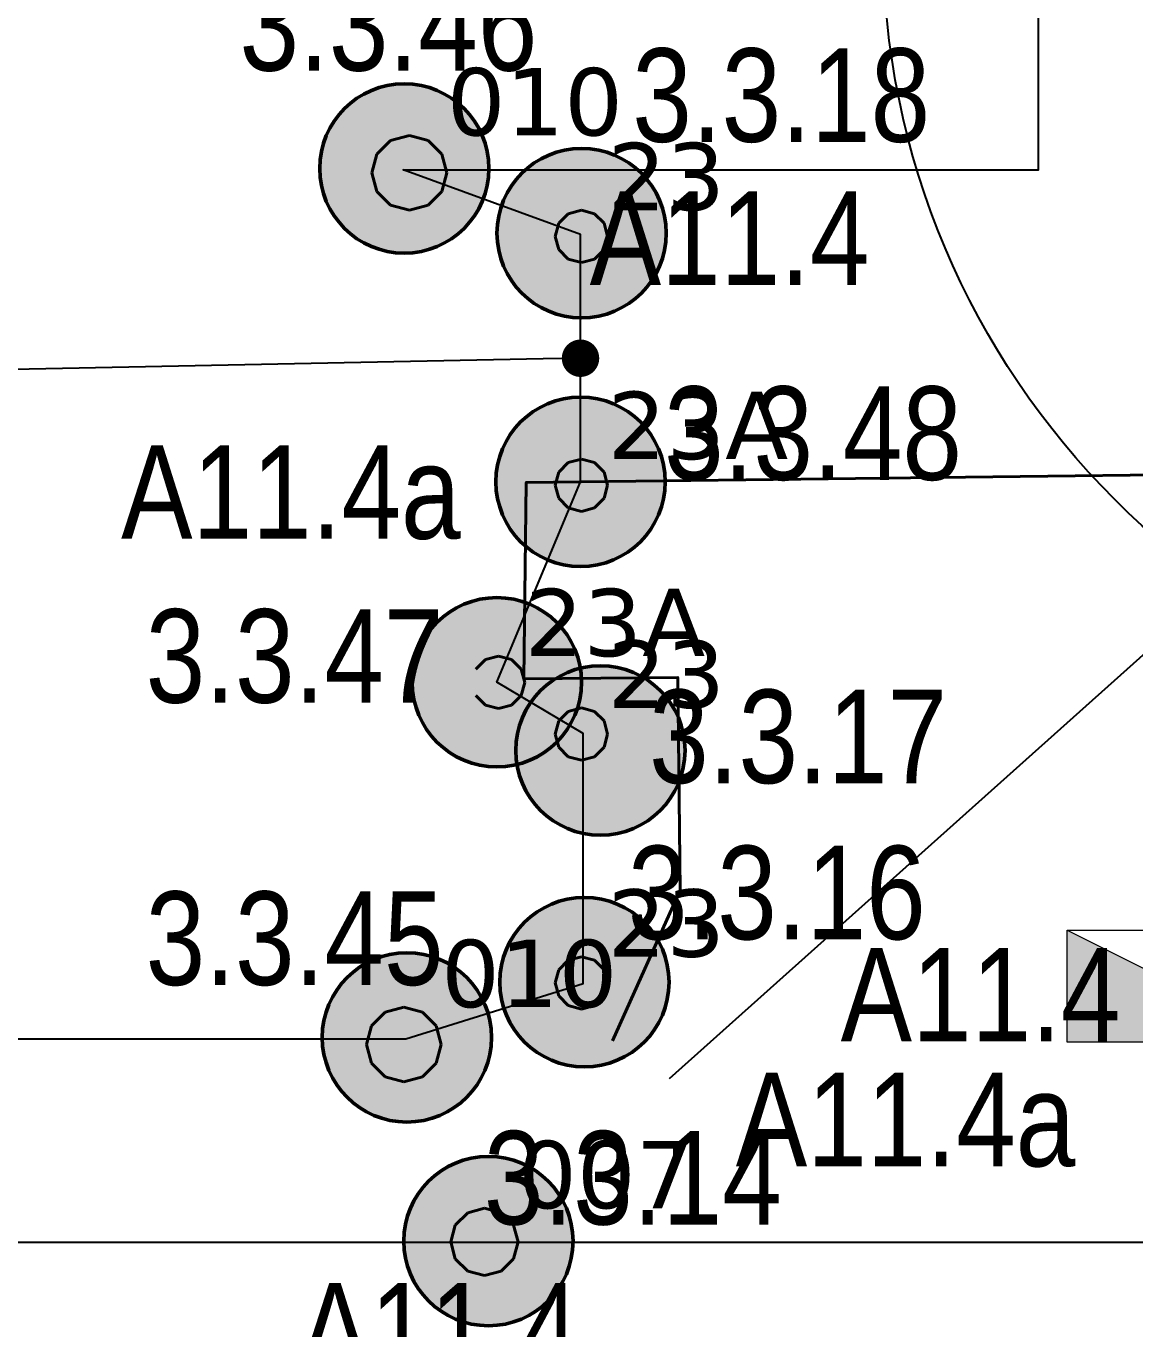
# Model space of a CAD drawing. Header units: millimetres. Extents: x -243740 to 150609, y -473655 to -165121.
# Drawn here: x -218839 to -215874, y -386755 to -383273 of the extents above; entities that cross this region are included whole.
import ezdxf
from ezdxf import colors
from ezdxf.entities.mleader import LeaderData, LeaderLine
from ezdxf.enums import TextEntityAlignment as Align
from ezdxf.math import Vec2, Vec3

# ---------------------------------------------------------------- set-up
doc = ezdxf.new("R2010")
doc.units = ezdxf.units.MM
doc.linetypes.add('HIDDEN2', pattern=[4.7625, 3.175, -1.5875])
for name, color, linetype, lineweight in [('0_Авт.', 255, 'Continuous', 5), ('_освещение_dali', 3, 'Continuous', 50), ('DLX_FL2_LUM 34', 5, 'Continuous', 40), ('DLX_FL2_LUM 35', 5, 'Continuous', 40), ('DLX_FL2_LUM 5', 5, 'Continuous', 40), ('Аварийное_овещение', 1, 'Continuous', 30), ('Освещение', 5, 'Continuous', 30)]:
    doc.layers.add(name, color=color, linetype=linetype, lineweight=lineweight)
doc.layers.add('_Гр.ЩД-1А.5.9.I2.3', color=6, linetype='Continuous')
doc.layers.add('DLX_FL2_LUM 6', color=7, linetype='Continuous', lineweight=40, true_color=0xfb2904)
doc.layers.add('ЭТО_аварийные', color=7, linetype='HIDDEN2', lineweight=40, true_color=0xfa0505)
doc.styles.add('Arial Narrow_6', font='ARIALN.TTF', dxfattribs={"height": 193.245432})
doc.styles.add('ISOCPEUR', font='isocpeur.ttf')
doc.styles.get("Standard").update_dxf_attribs({"font": 'ARIALN.TTF'})
doc.styles.add('TableTextStyle', font='')
doc.styles.get('TableTextStyle').set_extended_font_data('VERDANA.TTF')
doc.linetypes.add('Truba', pattern='A,3e-05,[4,MSH_7,S=1,R=0,X=0,Y=0],-3.022072', length=3.022102)

# ---------------------------------------------------------------- blocks, each defined once
blk = doc.blocks.new('A$C453ecf4b')
at = {"layer": 'Аварийное_овещение', "lineweight": 40, "style": 'Arial Narrow_6'}
for p in [(16054.8, 12793.8), (17698.3, 11116.4)]:
    blk.add_text('А11.4а', height=250, dxfattribs=at).set_placement(p)
blk = doc.blocks.new('*U277')
h = blk.add_hatch(color=0)
h.dxf.hatch_style = 1
h.paths.add_polyline_path([(150, 300), (-150, 300), (-150, -300)])
at = {"color": 0}
blk.add_line((150, 300), (-150, -300), dxfattribs=at)
blk.add_lwpolyline([(150, 300), (150, -300), (-150, -300), (-150, 300)], close=True, dxfattribs=at)
blk = doc.blocks.new('dgdg')
at = {"layer": 'DLX_FL2_LUM 34'}
for points in [[(16981.4, 10992.4, 0), (17026.4, 11004.5, 0)], [(17026.4, 11004.5, 0), (16981.4, 10992.4, 0)], [(17026.4, 11004.5, 0), (16981.4, 10992.4, 0)], [(16981.4, 10992.4, 0), (17026.4, 11004.5, 0)], [(17026.4, 11004.5, 0), (17026.4, 11004.5, 0)], [(17026.4, 11004.5, 0), (17071.4, 10992.4, 0)], [(17071.4, 10992.4, 0), (17026.4, 11004.5, 0)], [(17026.4, 11004.5, 0), (17026.4, 11004.5, 0)], [(17071.4, 10992.4, 0), (17026.4, 11004.5, 0)], [(17026.4, 11004.5, 0), (17071.4, 10992.4, 0)], [(16948.4, 10959.5, 0), (16981.4, 10992.4, 0)], [(16981.4, 10992.4, 0), (16948.4, 10959.5, 0)], [(16981.4, 10992.4, 0), (16948.4, 10959.5, 0)], [(16948.4, 10959.5, 0), (16981.4, 10992.4, 0)], [(16981.4, 10992.4, 0), (16981.4, 10992.4, 0)], [(16981.4, 10992.4, 0), (16981.4, 10992.4, 0)], [(17071.4, 10992.4, 0), (17071.4, 10992.4, 0)], [(17071.4, 10992.4, 0), (17104.3, 10959.5, 0)], [(17104.3, 10959.5, 0), (17071.4, 10992.4, 0)], [(17071.4, 10992.4, 0), (17071.4, 10992.4, 0)], [(17104.3, 10959.5, 0), (17071.4, 10992.4, 0)], [(17071.4, 10992.4, 0), (17104.3, 10959.5, 0)], [(16936.4, 10914.5, 0), (16948.4, 10959.5, 0)], [(16948.4, 10959.5, 0), (16936.4, 10914.5, 0)], [(16948.4, 10959.5, 0), (16936.4, 10914.5, 0)], [(16936.4, 10914.5, 0), (16948.4, 10959.5, 0)], [(16948.4, 10959.5, 0), (16948.4, 10959.5, 0)], [(16948.4, 10959.5, 0), (16948.4, 10959.5, 0)], [(17104.3, 10959.5, 0), (17104.3, 10959.5, 0)], [(17104.3, 10959.5, 0), (17116.4, 10914.5, 0)], [(17116.4, 10914.5, 0), (17104.3, 10959.5, 0)], [(17104.3, 10959.5, 0), (17104.3, 10959.5, 0)], [(17116.4, 10914.5, 0), (17104.3, 10959.5, 0)], [(17104.3, 10959.5, 0), (17116.4, 10914.5, 0)], [(16948.4, 10869.5, 0), (16936.4, 10914.5, 0)], [(16936.4, 10914.5, 0), (16936.4, 10914.5, 0)], [(16936.4, 10914.5, 0), (16948.4, 10869.5, 0)], [(16936.4, 10914.5, 0), (16936.4, 10914.5, 0)], [(16936.4, 10914.5, 0), (16948.4, 10869.5, 0)], [(16948.4, 10869.5, 0), (16936.4, 10914.5, 0)], [(17116.4, 10914.5, 0), (17104.3, 10869.5, 0)], [(17104.3, 10869.5, 0), (17116.4, 10914.5, 0)], [(17104.3, 10869.5, 0), (17116.4, 10914.5, 0)], [(17116.4, 10914.5, 0), (17104.3, 10869.5, 0)], [(17116.4, 10914.5, 0), (17116.4, 10914.5, 0)], [(17116.4, 10914.5, 0), (17116.4, 10914.5, 0)], [(16981.4, 10836.5, 0), (16948.4, 10869.5, 0)], [(16948.4, 10869.5, 0), (16948.4, 10869.5, 0)], [(16948.4, 10869.5, 0), (16981.4, 10836.5, 0)], [(16948.4, 10869.5, 0), (16948.4, 10869.5, 0)], [(16948.4, 10869.5, 0), (16981.4, 10836.5, 0)], [(16981.4, 10836.5, 0), (16948.4, 10869.5, 0)], [(17104.3, 10869.5, 0), (17071.4, 10836.5, 0)], [(17071.4, 10836.5, 0), (17104.3, 10869.5, 0)], [(17071.4, 10836.5, 0), (17104.3, 10869.5, 0)], [(17104.3, 10869.5, 0), (17071.4, 10836.5, 0)], [(17104.3, 10869.5, 0), (17104.3, 10869.5, 0)], [(17104.3, 10869.5, 0), (17104.3, 10869.5, 0)], [(17026.4, 10824.5, 0), (16981.4, 10836.5, 0)], [(16981.4, 10836.5, 0), (16981.4, 10836.5, 0)], [(16981.4, 10836.5, 0), (17026.4, 10824.5, 0)], [(16981.4, 10836.5, 0), (16981.4, 10836.5, 0)], [(16981.4, 10836.5, 0), (17026.4, 10824.5, 0)], [(17026.4, 10824.5, 0), (16981.4, 10836.5, 0)], [(17071.4, 10836.5, 0), (17026.4, 10824.5, 0)], [(17026.4, 10824.5, 0), (17071.4, 10836.5, 0)], [(17026.4, 10824.5, 0), (17071.4, 10836.5, 0)], [(17071.4, 10836.5, 0), (17026.4, 10824.5, 0)], [(17071.4, 10836.5, 0), (17071.4, 10836.5, 0)], [(17071.4, 10836.5, 0), (17071.4, 10836.5, 0)], [(17026.4, 10824.5, 0), (17026.4, 10824.5, 0)], [(17026.4, 10824.5, 0), (17026.4, 10824.5, 0)]]:
    blk.add_polyline3d(points, dxfattribs=at)
at = {"layer": 'DLX_FL2_LUM 35'}
for points in [[(16775.5, 13858.6, 0), (16825.5, 13872, 0)], [(16825.5, 13872, 0), (16775.5, 13858.6, 0)], [(16825.5, 13872, 0), (16775.5, 13858.6, 0)], [(16775.5, 13858.6, 0), (16825.5, 13872, 0)], [(16825.5, 13872, 0), (16825.5, 13872, 0)], [(16825.5, 13872, 0), (16875.5, 13858.6, 0)], [(16875.5, 13858.6, 0), (16825.5, 13872, 0)], [(16825.5, 13872, 0), (16825.5, 13872, 0)], [(16875.5, 13858.6, 0), (16825.5, 13872, 0)], [(16825.5, 13872, 0), (16875.5, 13858.6, 0)], [(16738.9, 13822, 0), (16775.5, 13858.6, 0)], [(16775.5, 13858.6, 0), (16738.9, 13822, 0)], [(16775.5, 13858.6, 0), (16738.9, 13822, 0)], [(16738.9, 13822, 0), (16775.5, 13858.6, 0)], [(16775.5, 13858.6, 0), (16775.5, 13858.6, 0)], [(16775.5, 13858.6, 0), (16775.5, 13858.6, 0)], [(16875.5, 13858.6, 0), (16875.5, 13858.6, 0)], [(16875.5, 13858.6, 0), (16912.1, 13822, 0)], [(16912.1, 13822, 0), (16875.5, 13858.6, 0)], [(16875.5, 13858.6, 0), (16875.5, 13858.6, 0)], [(16912.1, 13822, 0), (16875.5, 13858.6, 0)], [(16875.5, 13858.6, 0), (16912.1, 13822, 0)], [(16725.5, 13772, 0), (16738.9, 13822, 0)], [(16738.9, 13822, 0), (16725.5, 13772, 0)], [(16738.9, 13822, 0), (16725.5, 13772, 0)], [(16725.5, 13772, 0), (16738.9, 13822, 0)], [(16738.9, 13822, 0), (16738.9, 13822, 0)], [(16738.9, 13822, 0), (16738.9, 13822, 0)], [(16912.1, 13822, 0), (16912.1, 13822, 0)], [(16912.1, 13822, 0), (16925.5, 13772, 0)], [(16925.5, 13772, 0), (16912.1, 13822, 0)], [(16912.1, 13822, 0), (16912.1, 13822, 0)], [(16925.5, 13772, 0), (16912.1, 13822, 0)], [(16912.1, 13822, 0), (16925.5, 13772, 0)], [(16738.9, 13722, 0), (16725.5, 13772, 0)], [(16725.5, 13772, 0), (16725.5, 13772, 0)], [(16725.5, 13772, 0), (16738.9, 13722, 0)], [(16725.5, 13772, 0), (16725.5, 13772, 0)], [(16725.5, 13772, 0), (16738.9, 13722, 0)], [(16738.9, 13722, 0), (16725.5, 13772, 0)], [(16925.5, 13772, 0), (16912.1, 13722, 0)], [(16912.1, 13722, 0), (16925.5, 13772, 0)], [(16912.1, 13722, 0), (16925.5, 13772, 0)], [(16925.5, 13772, 0), (16912.1, 13722, 0)], [(16925.5, 13772, 0), (16925.5, 13772, 0)], [(16925.5, 13772, 0), (16925.5, 13772, 0)], [(16775.5, 13685.4, 0), (16738.9, 13722, 0)], [(16738.9, 13722, 0), (16738.9, 13722, 0)], [(16738.9, 13722, 0), (16775.5, 13685.4, 0)], [(16738.9, 13722, 0), (16738.9, 13722, 0)], [(16738.9, 13722, 0), (16775.5, 13685.4, 0)], [(16775.5, 13685.4, 0), (16738.9, 13722, 0)], [(16912.1, 13722, 0), (16875.5, 13685.4, 0)], [(16875.5, 13685.4, 0), (16912.1, 13722, 0)], [(16875.5, 13685.4, 0), (16912.1, 13722, 0)], [(16912.1, 13722, 0), (16875.5, 13685.4, 0)], [(16912.1, 13722, 0), (16912.1, 13722, 0)], [(16912.1, 13722, 0), (16912.1, 13722, 0)], [(16825.5, 13672, 0), (16775.5, 13685.4, 0)], [(16775.5, 13685.4, 0), (16775.5, 13685.4, 0)], [(16775.5, 13685.4, 0), (16825.5, 13672, 0)], [(16775.5, 13685.4, 0), (16775.5, 13685.4, 0)], [(16775.5, 13685.4, 0), (16825.5, 13672, 0)], [(16825.5, 13672, 0), (16775.5, 13685.4, 0)], [(16875.5, 13685.4, 0), (16825.5, 13672, 0)], [(16825.5, 13672, 0), (16875.5, 13685.4, 0)], [(16825.5, 13672, 0), (16875.5, 13685.4, 0)], [(16875.5, 13685.4, 0), (16825.5, 13672, 0)], [(16825.5, 13672, 0), (16825.5, 13672, 0)], [(16825.5, 13672, 0), (16825.5, 13672, 0)], [(16875.5, 13685.4, 0), (16875.5, 13685.4, 0)], [(16875.5, 13685.4, 0), (16875.5, 13685.4, 0)], [(16723.9, 11491.9, 0), (16760.5, 11528.5, 0)], [(16760.5, 11528.5, 0), (16723.9, 11491.9, 0)], [(16760.5, 11528.5, 0), (16723.9, 11491.9, 0)], [(16723.9, 11491.9, 0), (16760.5, 11528.5, 0)], [(16760.5, 11528.5, 0), (16810.5, 11541.9, 0)], [(16810.5, 11541.9, 0), (16760.5, 11528.5, 0)], [(16810.5, 11541.9, 0), (16760.5, 11528.5, 0)], [(16760.5, 11528.5, 0), (16810.5, 11541.9, 0)], [(16760.5, 11528.5, 0), (16760.5, 11528.5, 0)], [(16760.5, 11528.5, 0), (16760.5, 11528.5, 0)], [(16810.5, 11541.9, 0), (16810.5, 11541.9, 0)], [(16810.5, 11541.9, 0), (16860.5, 11528.5, 0)], [(16860.5, 11528.5, 0), (16810.5, 11541.9, 0)], [(16810.5, 11541.9, 0), (16810.5, 11541.9, 0)], [(16860.5, 11528.5, 0), (16810.5, 11541.9, 0)], [(16810.5, 11541.9, 0), (16860.5, 11528.5, 0)], [(16860.5, 11528.5, 0), (16860.5, 11528.5, 0)], [(16860.5, 11528.5, 0), (16897.1, 11491.9, 0)], [(16897.1, 11491.9, 0), (16860.5, 11528.5, 0)], [(16860.5, 11528.5, 0), (16860.5, 11528.5, 0)], [(16897.1, 11491.9, 0), (16860.5, 11528.5, 0)], [(16860.5, 11528.5, 0), (16897.1, 11491.9, 0)], [(16710.5, 11441.9, 0), (16723.9, 11491.9, 0)], [(16723.9, 11491.9, 0), (16710.5, 11441.9, 0)], [(16723.9, 11491.9, 0), (16710.5, 11441.9, 0)], [(16710.5, 11441.9, 0), (16723.9, 11491.9, 0)], [(16723.9, 11491.9, 0), (16723.9, 11491.9, 0)], [(16723.9, 11491.9, 0), (16723.9, 11491.9, 0)], [(16897.1, 11491.9, 0), (16897.1, 11491.9, 0)], [(16897.1, 11491.9, 0), (16910.5, 11441.9, 0)], [(16910.5, 11441.9, 0), (16897.1, 11491.9, 0)], [(16897.1, 11491.9, 0), (16897.1, 11491.9, 0)], [(16910.5, 11441.9, 0), (16897.1, 11491.9, 0)], [(16897.1, 11491.9, 0), (16910.5, 11441.9, 0)], [(16723.9, 11391.9, 0), (16710.5, 11441.9, 0)], [(16710.5, 11441.9, 0), (16710.5, 11441.9, 0)], [(16710.5, 11441.9, 0), (16723.9, 11391.9, 0)], [(16710.5, 11441.9, 0), (16710.5, 11441.9, 0)], [(16710.5, 11441.9, 0), (16723.9, 11391.9, 0)], [(16723.9, 11391.9, 0), (16710.5, 11441.9, 0)], [(16910.5, 11441.9, 0), (16897.1, 11391.9, 0)], [(16897.1, 11391.9, 0), (16910.5, 11441.9, 0)], [(16897.1, 11391.9, 0), (16910.5, 11441.9, 0)], [(16910.5, 11441.9, 0), (16897.1, 11391.9, 0)], [(16910.5, 11441.9, 0), (16910.5, 11441.9, 0)], [(16910.5, 11441.9, 0), (16910.5, 11441.9, 0)], [(16760.5, 11355.3, 0), (16723.9, 11391.9, 0)], [(16723.9, 11391.9, 0), (16723.9, 11391.9, 0)], [(16723.9, 11391.9, 0), (16760.5, 11355.3, 0)], [(16723.9, 11391.9, 0), (16723.9, 11391.9, 0)], [(16723.9, 11391.9, 0), (16760.5, 11355.3, 0)], [(16760.5, 11355.3, 0), (16723.9, 11391.9, 0)], [(16897.1, 11391.9, 0), (16860.5, 11355.3, 0)], [(16860.5, 11355.3, 0), (16897.1, 11391.9, 0)], [(16860.5, 11355.3, 0), (16897.1, 11391.9, 0)], [(16897.1, 11391.9, 0), (16860.5, 11355.3, 0)], [(16897.1, 11391.9, 0), (16897.1, 11391.9, 0)], [(16897.1, 11391.9, 0), (16897.1, 11391.9, 0)], [(16810.5, 11341.9, 0), (16760.5, 11355.3, 0)], [(16760.5, 11355.3, 0), (16760.5, 11355.3, 0)], [(16760.5, 11355.3, 0), (16810.5, 11341.9, 0)], [(16760.5, 11355.3, 0), (16760.5, 11355.3, 0)], [(16760.5, 11355.3, 0), (16810.5, 11341.9, 0)], [(16810.5, 11341.9, 0), (16760.5, 11355.3, 0)], [(16860.5, 11355.3, 0), (16810.5, 11341.9, 0)], [(16810.5, 11341.9, 0), (16860.5, 11355.3, 0)], [(16810.5, 11341.9, 0), (16860.5, 11355.3, 0)], [(16860.5, 11355.3, 0), (16810.5, 11341.9, 0)], [(16860.5, 11355.3, 0), (16860.5, 11355.3, 0)], [(16860.5, 11355.3, 0), (16860.5, 11355.3, 0)], [(16810.5, 11341.9, 0), (16810.5, 11341.9, 0)], [(16810.5, 11341.9, 0), (16810.5, 11341.9, 0)]]:
    blk.add_polyline3d(points, dxfattribs=at)
at = {"layer": 'DLX_FL2_LUM 5'}
for points in [[(17224.9, 13637, 0), (17250.5, 13662.6, 0)], [(17250.5, 13662.6, 0), (17224.9, 13637, 0)], [(17250.5, 13662.6, 0), (17224.9, 13637, 0)], [(17224.9, 13637, 0), (17250.5, 13662.6, 0)], [(17250.5, 13662.6, 0), (17285.5, 13672, 0)], [(17285.5, 13672, 0), (17250.5, 13662.6, 0)], [(17285.5, 13672, 0), (17250.5, 13662.6, 0)], [(17250.5, 13662.6, 0), (17285.5, 13672, 0)], [(17250.5, 13662.6, 0), (17250.5, 13662.6, 0)], [(17250.5, 13662.6, 0), (17250.5, 13662.6, 0)], [(17285.5, 13672, 0), (17285.5, 13672, 0)], [(17285.5, 13672, 0), (17320.5, 13662.6, 0)], [(17320.5, 13662.6, 0), (17285.5, 13672, 0)], [(17285.5, 13672, 0), (17285.5, 13672, 0)], [(17320.5, 13662.6, 0), (17285.5, 13672, 0)], [(17285.5, 13672, 0), (17320.5, 13662.6, 0)], [(17320.5, 13662.6, 0), (17320.5, 13662.6, 0)], [(17320.5, 13662.6, 0), (17346.1, 13637, 0)], [(17346.1, 13637, 0), (17320.5, 13662.6, 0)], [(17320.5, 13662.6, 0), (17320.5, 13662.6, 0)], [(17346.1, 13637, 0), (17320.5, 13662.6, 0)], [(17320.5, 13662.6, 0), (17346.1, 13637, 0)], [(17215.5, 13602, 0), (17224.9, 13637, 0)], [(17224.9, 13637, 0), (17215.5, 13602, 0)], [(17224.9, 13637, 0), (17215.5, 13602, 0)], [(17215.5, 13602, 0), (17224.9, 13637, 0)], [(17224.9, 13637, 0), (17224.9, 13637, 0)], [(17224.9, 13637, 0), (17224.9, 13637, 0)], [(17346.1, 13637, 0), (17346.1, 13637, 0)], [(17346.1, 13637, 0), (17355.5, 13602, 0)], [(17355.5, 13602, 0), (17346.1, 13637, 0)], [(17346.1, 13637, 0), (17346.1, 13637, 0)], [(17355.5, 13602, 0), (17346.1, 13637, 0)], [(17346.1, 13637, 0), (17355.5, 13602, 0)], [(17224.9, 13567, 0), (17215.5, 13602, 0)], [(17215.5, 13602, 0), (17215.5, 13602, 0)], [(17215.5, 13602, 0), (17224.9, 13567, 0)], [(17215.5, 13602, 0), (17215.5, 13602, 0)], [(17215.5, 13602, 0), (17224.9, 13567, 0)], [(17224.9, 13567, 0), (17215.5, 13602, 0)], [(17355.5, 13602, 0), (17346.1, 13567, 0)], [(17346.1, 13567, 0), (17355.5, 13602, 0)], [(17346.1, 13567, 0), (17355.5, 13602, 0)], [(17355.5, 13602, 0), (17346.1, 13567, 0)], [(17355.5, 13602, 0), (17355.5, 13602, 0)], [(17355.5, 13602, 0), (17355.5, 13602, 0)], [(17250.5, 13541.4, 0), (17224.9, 13567, 0)], [(17224.9, 13567, 0), (17224.9, 13567, 0)], [(17224.9, 13567, 0), (17250.5, 13541.4, 0)], [(17224.9, 13567, 0), (17224.9, 13567, 0)], [(17224.9, 13567, 0), (17250.5, 13541.4, 0)], [(17250.5, 13541.4, 0), (17224.9, 13567, 0)], [(17346.1, 13567, 0), (17320.5, 13541.4, 0)], [(17320.5, 13541.4, 0), (17346.1, 13567, 0)], [(17320.5, 13541.4, 0), (17346.1, 13567, 0)], [(17346.1, 13567, 0), (17320.5, 13541.4, 0)], [(17346.1, 13567, 0), (17346.1, 13567, 0)], [(17346.1, 13567, 0), (17346.1, 13567, 0)], [(17285.5, 13532, 0), (17250.5, 13541.4, 0)], [(17250.5, 13541.4, 0), (17250.5, 13541.4, 0)], [(17250.5, 13541.4, 0), (17285.5, 13532, 0)], [(17250.5, 13541.4, 0), (17250.5, 13541.4, 0)], [(17250.5, 13541.4, 0), (17285.5, 13532, 0)], [(17285.5, 13532, 0), (17250.5, 13541.4, 0)], [(17320.5, 13541.4, 0), (17285.5, 13532, 0)], [(17285.5, 13532, 0), (17320.5, 13541.4, 0)], [(17285.5, 13532, 0), (17320.5, 13541.4, 0)], [(17320.5, 13541.4, 0), (17285.5, 13532, 0)], [(17285.5, 13532, 0), (17285.5, 13532, 0)], [(17285.5, 13532, 0), (17285.5, 13532, 0)], [(17320.5, 13541.4, 0), (17320.5, 13541.4, 0)], [(17320.5, 13541.4, 0), (17320.5, 13541.4, 0)], [(17224.9, 12306.8, 0), (17250.5, 12332.4, 0)], [(17250.5, 12332.4, 0), (17224.9, 12306.8, 0)], [(17250.5, 12332.4, 0), (17224.9, 12306.8, 0)], [(17224.9, 12306.8, 0), (17250.5, 12332.4, 0)], [(17250.5, 12332.4, 0), (17285.5, 12341.8, 0)], [(17285.5, 12341.8, 0), (17250.5, 12332.4, 0)], [(17285.5, 12341.8, 0), (17250.5, 12332.4, 0)], [(17250.5, 12332.4, 0), (17285.5, 12341.8, 0)], [(17250.5, 12332.4, 0), (17250.5, 12332.4, 0)], [(17250.5, 12332.4, 0), (17250.5, 12332.4, 0)], [(17285.5, 12341.8, 0), (17285.5, 12341.8, 0)], [(17285.5, 12341.8, 0), (17320.5, 12332.4, 0)], [(17320.5, 12332.4, 0), (17285.5, 12341.8, 0)], [(17285.5, 12341.8, 0), (17285.5, 12341.8, 0)], [(17320.5, 12332.4, 0), (17285.5, 12341.8, 0)], [(17285.5, 12341.8, 0), (17320.5, 12332.4, 0)], [(17320.5, 12332.4, 0), (17320.5, 12332.4, 0)], [(17320.5, 12332.4, 0), (17346.1, 12306.8, 0)], [(17346.1, 12306.8, 0), (17320.5, 12332.4, 0)], [(17320.5, 12332.4, 0), (17320.5, 12332.4, 0)], [(17346.1, 12306.8, 0), (17320.5, 12332.4, 0)], [(17320.5, 12332.4, 0), (17346.1, 12306.8, 0)], [(17215.5, 12271.8, 0), (17224.9, 12306.8, 0)], [(17224.9, 12306.8, 0), (17215.5, 12271.8, 0)], [(17224.9, 12306.8, 0), (17215.5, 12271.8, 0)], [(17215.5, 12271.8, 0), (17224.9, 12306.8, 0)], [(17224.9, 12306.8, 0), (17224.9, 12306.8, 0)], [(17224.9, 12306.8, 0), (17224.9, 12306.8, 0)], [(17346.1, 12306.8, 0), (17346.1, 12306.8, 0)], [(17346.1, 12306.8, 0), (17355.5, 12271.8, 0)], [(17355.5, 12271.8, 0), (17346.1, 12306.8, 0)], [(17346.1, 12306.8, 0), (17346.1, 12306.8, 0)], [(17355.5, 12271.8, 0), (17346.1, 12306.8, 0)], [(17346.1, 12306.8, 0), (17355.5, 12271.8, 0)], [(17224.9, 12236.8, 0), (17215.5, 12271.8, 0)], [(17215.5, 12271.8, 0), (17215.5, 12271.8, 0)], [(17215.5, 12271.8, 0), (17224.9, 12236.8, 0)], [(17215.5, 12271.8, 0), (17215.5, 12271.8, 0)], [(17215.5, 12271.8, 0), (17224.9, 12236.8, 0)], [(17224.9, 12236.8, 0), (17215.5, 12271.8, 0)], [(17355.5, 12271.8, 0), (17346.1, 12236.8, 0)], [(17346.1, 12236.8, 0), (17355.5, 12271.8, 0)], [(17346.1, 12236.8, 0), (17355.5, 12271.8, 0)], [(17355.5, 12271.8, 0), (17346.1, 12236.8, 0)], [(17355.5, 12271.8, 0), (17355.5, 12271.8, 0)], [(17355.5, 12271.8, 0), (17355.5, 12271.8, 0)], [(17250.5, 12211.2, 0), (17224.9, 12236.8, 0)], [(17224.9, 12236.8, 0), (17224.9, 12236.8, 0)], [(17224.9, 12236.8, 0), (17250.5, 12211.2, 0)], [(17224.9, 12236.8, 0), (17224.9, 12236.8, 0)], [(17224.9, 12236.8, 0), (17250.5, 12211.2, 0)], [(17250.5, 12211.2, 0), (17224.9, 12236.8, 0)], [(17346.1, 12236.8, 0), (17320.5, 12211.2, 0)], [(17320.5, 12211.2, 0), (17346.1, 12236.8, 0)], [(17320.5, 12211.2, 0), (17346.1, 12236.8, 0)], [(17346.1, 12236.8, 0), (17320.5, 12211.2, 0)], [(17346.1, 12236.8, 0), (17346.1, 12236.8, 0)], [(17346.1, 12236.8, 0), (17346.1, 12236.8, 0)], [(17285.5, 12201.8, 0), (17250.5, 12211.2, 0)], [(17250.5, 12211.2, 0), (17250.5, 12211.2, 0)], [(17250.5, 12211.2, 0), (17285.5, 12201.8, 0)], [(17250.5, 12211.2, 0), (17250.5, 12211.2, 0)], [(17250.5, 12211.2, 0), (17285.5, 12201.8, 0)], [(17285.5, 12201.8, 0), (17250.5, 12211.2, 0)], [(17320.5, 12211.2, 0), (17285.5, 12201.8, 0)], [(17285.5, 12201.8, 0), (17320.5, 12211.2, 0)], [(17285.5, 12201.8, 0), (17320.5, 12211.2, 0)], [(17320.5, 12211.2, 0), (17285.5, 12201.8, 0)], [(17285.5, 12201.8, 0), (17285.5, 12201.8, 0)], [(17285.5, 12201.8, 0), (17285.5, 12201.8, 0)], [(17320.5, 12211.2, 0), (17320.5, 12211.2, 0)], [(17320.5, 12211.2, 0), (17320.5, 12211.2, 0)], [(17224.9, 11641.7, 0), (17250.5, 11667.4, 0)], [(17250.5, 11667.4, 0), (17224.9, 11641.7, 0)], [(17250.5, 11667.4, 0), (17224.9, 11641.7, 0)], [(17224.9, 11641.7, 0), (17250.5, 11667.4, 0)], [(17250.5, 11667.4, 0), (17285.5, 11676.7, 0)], [(17285.5, 11676.7, 0), (17250.5, 11667.4, 0)], [(17285.5, 11676.7, 0), (17250.5, 11667.4, 0)], [(17250.5, 11667.4, 0), (17285.5, 11676.7, 0)], [(17250.5, 11667.4, 0), (17250.5, 11667.4, 0)], [(17250.5, 11667.4, 0), (17250.5, 11667.4, 0)], [(17285.5, 11676.7, 0), (17285.5, 11676.7, 0)], [(17285.5, 11676.7, 0), (17320.5, 11667.4, 0)], [(17320.5, 11667.4, 0), (17285.5, 11676.7, 0)], [(17285.5, 11676.7, 0), (17285.5, 11676.7, 0)], [(17320.5, 11667.4, 0), (17285.5, 11676.7, 0)], [(17285.5, 11676.7, 0), (17320.5, 11667.4, 0)], [(17320.5, 11667.4, 0), (17320.5, 11667.4, 0)], [(17320.5, 11667.4, 0), (17346.1, 11641.7, 0)], [(17346.1, 11641.7, 0), (17320.5, 11667.4, 0)], [(17320.5, 11667.4, 0), (17320.5, 11667.4, 0)], [(17346.1, 11641.7, 0), (17320.5, 11667.4, 0)], [(17320.5, 11667.4, 0), (17346.1, 11641.7, 0)], [(17215.5, 11606.7, 0), (17224.9, 11641.7, 0)], [(17224.9, 11641.7, 0), (17215.5, 11606.7, 0)], [(17224.9, 11641.7, 0), (17215.5, 11606.7, 0)], [(17215.5, 11606.7, 0), (17224.9, 11641.7, 0)], [(17224.9, 11641.7, 0), (17224.9, 11641.7, 0)], [(17224.9, 11641.7, 0), (17224.9, 11641.7, 0)], [(17346.1, 11641.7, 0), (17346.1, 11641.7, 0)], [(17346.1, 11641.7, 0), (17355.5, 11606.7, 0)], [(17355.5, 11606.7, 0), (17346.1, 11641.7, 0)], [(17346.1, 11641.7, 0), (17346.1, 11641.7, 0)], [(17355.5, 11606.7, 0), (17346.1, 11641.7, 0)], [(17346.1, 11641.7, 0), (17355.5, 11606.7, 0)], [(17224.9, 11571.7, 0), (17215.5, 11606.7, 0)], [(17215.5, 11606.7, 0), (17215.5, 11606.7, 0)], [(17215.5, 11606.7, 0), (17224.9, 11571.7, 0)], [(17215.5, 11606.7, 0), (17215.5, 11606.7, 0)], [(17215.5, 11606.7, 0), (17224.9, 11571.7, 0)], [(17224.9, 11571.7, 0), (17215.5, 11606.7, 0)], [(17355.5, 11606.7, 0), (17346.1, 11571.7, 0)], [(17346.1, 11571.7, 0), (17355.5, 11606.7, 0)], [(17346.1, 11571.7, 0), (17355.5, 11606.7, 0)], [(17355.5, 11606.7, 0), (17346.1, 11571.7, 0)], [(17355.5, 11606.7, 0), (17355.5, 11606.7, 0)], [(17355.5, 11606.7, 0), (17355.5, 11606.7, 0)], [(17250.5, 11546.1, 0), (17224.9, 11571.7, 0)], [(17224.9, 11571.7, 0), (17224.9, 11571.7, 0)], [(17224.9, 11571.7, 0), (17250.5, 11546.1, 0)], [(17224.9, 11571.7, 0), (17224.9, 11571.7, 0)], [(17224.9, 11571.7, 0), (17250.5, 11546.1, 0)], [(17250.5, 11546.1, 0), (17224.9, 11571.7, 0)], [(17346.1, 11571.7, 0), (17320.5, 11546.1, 0)], [(17320.5, 11546.1, 0), (17346.1, 11571.7, 0)], [(17320.5, 11546.1, 0), (17346.1, 11571.7, 0)], [(17346.1, 11571.7, 0), (17320.5, 11546.1, 0)], [(17346.1, 11571.7, 0), (17346.1, 11571.7, 0)], [(17346.1, 11571.7, 0), (17346.1, 11571.7, 0)], [(17285.5, 11536.7, 0), (17250.5, 11546.1, 0)], [(17250.5, 11546.1, 0), (17250.5, 11546.1, 0)], [(17250.5, 11546.1, 0), (17285.5, 11536.7, 0)], [(17250.5, 11546.1, 0), (17250.5, 11546.1, 0)], [(17250.5, 11546.1, 0), (17285.5, 11536.7, 0)], [(17285.5, 11536.7, 0), (17250.5, 11546.1, 0)], [(17320.5, 11546.1, 0), (17285.5, 11536.7, 0)], [(17285.5, 11536.7, 0), (17320.5, 11546.1, 0)], [(17285.5, 11536.7, 0), (17320.5, 11546.1, 0)], [(17320.5, 11546.1, 0), (17285.5, 11536.7, 0)], [(17285.5, 11536.7, 0), (17285.5, 11536.7, 0)], [(17285.5, 11536.7, 0), (17285.5, 11536.7, 0)], [(17320.5, 11546.1, 0), (17320.5, 11546.1, 0)], [(17320.5, 11546.1, 0), (17320.5, 11546.1, 0)]]:
    blk.add_polyline3d(points, dxfattribs=at)
at = {"layer": 'DLX_FL2_LUM 6'}
for points in [[(17224.9, 12971.9, 0), (17250.5, 12997.6, 0)], [(17250.5, 12997.6, 0), (17224.9, 12971.9, 0)], [(17250.5, 12997.6, 0), (17224.9, 12971.9, 0)], [(17224.9, 12971.9, 0), (17250.5, 12997.6, 0)], [(17250.5, 12997.6, 0), (17285.5, 13006.9, 0)], [(17285.5, 13006.9, 0), (17250.5, 12997.6, 0)], [(17285.5, 13006.9, 0), (17250.5, 12997.6, 0)], [(17250.5, 12997.6, 0), (17285.5, 13006.9, 0)], [(17250.5, 12997.6, 0), (17250.5, 12997.6, 0)], [(17250.5, 12997.6, 0), (17250.5, 12997.6, 0)], [(17285.5, 13006.9, 0), (17285.5, 13006.9, 0)], [(17285.5, 13006.9, 0), (17320.5, 12997.6, 0)], [(17320.5, 12997.6, 0), (17285.5, 13006.9, 0)], [(17285.5, 13006.9, 0), (17285.5, 13006.9, 0)], [(17320.5, 12997.6, 0), (17285.5, 13006.9, 0)], [(17285.5, 13006.9, 0), (17320.5, 12997.6, 0)], [(17320.5, 12997.6, 0), (17320.5, 12997.6, 0)], [(17320.5, 12997.6, 0), (17346.1, 12971.9, 0)], [(17346.1, 12971.9, 0), (17320.5, 12997.6, 0)], [(17320.5, 12997.6, 0), (17320.5, 12997.6, 0)], [(17346.1, 12971.9, 0), (17320.5, 12997.6, 0)], [(17320.5, 12997.6, 0), (17346.1, 12971.9, 0)], [(17215.5, 12936.9, 0), (17224.9, 12971.9, 0)], [(17224.9, 12971.9, 0), (17215.5, 12936.9, 0)], [(17224.9, 12971.9, 0), (17215.5, 12936.9, 0)], [(17215.5, 12936.9, 0), (17224.9, 12971.9, 0)], [(17224.9, 12971.9, 0), (17224.9, 12971.9, 0)], [(17224.9, 12971.9, 0), (17224.9, 12971.9, 0)], [(17346.1, 12971.9, 0), (17346.1, 12971.9, 0)], [(17346.1, 12971.9, 0), (17355.5, 12936.9, 0)], [(17355.5, 12936.9, 0), (17346.1, 12971.9, 0)], [(17346.1, 12971.9, 0), (17346.1, 12971.9, 0)], [(17355.5, 12936.9, 0), (17346.1, 12971.9, 0)], [(17346.1, 12971.9, 0), (17355.5, 12936.9, 0)], [(17224.9, 12901.9, 0), (17215.5, 12936.9, 0)], [(17215.5, 12936.9, 0), (17215.5, 12936.9, 0)], [(17215.5, 12936.9, 0), (17224.9, 12901.9, 0)], [(17215.5, 12936.9, 0), (17215.5, 12936.9, 0)], [(17215.5, 12936.9, 0), (17224.9, 12901.9, 0)], [(17224.9, 12901.9, 0), (17215.5, 12936.9, 0)], [(17355.5, 12936.9, 0), (17346.1, 12901.9, 0)], [(17346.1, 12901.9, 0), (17355.5, 12936.9, 0)], [(17346.1, 12901.9, 0), (17355.5, 12936.9, 0)], [(17355.5, 12936.9, 0), (17346.1, 12901.9, 0)], [(17355.5, 12936.9, 0), (17355.5, 12936.9, 0)], [(17355.5, 12936.9, 0), (17355.5, 12936.9, 0)], [(17250.5, 12876.3, 0), (17224.9, 12901.9, 0)], [(17224.9, 12901.9, 0), (17224.9, 12901.9, 0)], [(17224.9, 12901.9, 0), (17250.5, 12876.3, 0)], [(17224.9, 12901.9, 0), (17224.9, 12901.9, 0)], [(17224.9, 12901.9, 0), (17250.5, 12876.3, 0)], [(17250.5, 12876.3, 0), (17224.9, 12901.9, 0)], [(17346.1, 12901.9, 0), (17320.5, 12876.3, 0)], [(17320.5, 12876.3, 0), (17346.1, 12901.9, 0)], [(17320.5, 12876.3, 0), (17346.1, 12901.9, 0)], [(17346.1, 12901.9, 0), (17320.5, 12876.3, 0)], [(17346.1, 12901.9, 0), (17346.1, 12901.9, 0)], [(17346.1, 12901.9, 0), (17346.1, 12901.9, 0)], [(17285.5, 12866.9, 0), (17250.5, 12876.3, 0)], [(17250.5, 12876.3, 0), (17250.5, 12876.3, 0)], [(17250.5, 12876.3, 0), (17285.5, 12866.9, 0)], [(17250.5, 12876.3, 0), (17250.5, 12876.3, 0)], [(17250.5, 12876.3, 0), (17285.5, 12866.9, 0)], [(17285.5, 12866.9, 0), (17250.5, 12876.3, 0)], [(17320.5, 12876.3, 0), (17285.5, 12866.9, 0)], [(17285.5, 12866.9, 0), (17320.5, 12876.3, 0)], [(17285.5, 12866.9, 0), (17320.5, 12876.3, 0)], [(17320.5, 12876.3, 0), (17285.5, 12866.9, 0)], [(17285.5, 12866.9, 0), (17285.5, 12866.9, 0)], [(17285.5, 12866.9, 0), (17285.5, 12866.9, 0)], [(17320.5, 12876.3, 0), (17320.5, 12876.3, 0)], [(17320.5, 12876.3, 0), (17320.5, 12876.3, 0)]]:
    blk.add_polyline3d(points, dxfattribs=at)
at = {"layer": 'Аварийное_овещение', "lineweight": 40}
for points in [[(17003.2, 12445, 0), (17028.8, 12470.7, 0)], [(17028.8, 12470.7, 0), (17003.2, 12445, 0)], [(17028.8, 12470.7, 0), (17003.2, 12445, 0)], [(17003.2, 12445, 0), (17028.8, 12470.7, 0)], [(17028.8, 12470.7, 0), (17063.8, 12480, 0)], [(17063.8, 12480, 0), (17028.8, 12470.7, 0)], [(17063.8, 12480, 0), (17028.8, 12470.7, 0)], [(17028.8, 12470.7, 0), (17063.8, 12480, 0)], [(17063.8, 12480, 0), (17098.8, 12470.7, 0)], [(17098.8, 12470.7, 0), (17063.8, 12480, 0)], [(17098.8, 12470.7, 0), (17063.8, 12480, 0)], [(17063.8, 12480, 0), (17098.8, 12470.7, 0)], [(17098.8, 12470.7, 0), (17124.4, 12445, 0)], [(17124.4, 12445, 0), (17098.8, 12470.7, 0)], [(17124.4, 12445, 0), (17098.8, 12470.7, 0)], [(17098.8, 12470.7, 0), (17124.4, 12445, 0)], [(17124.4, 12445, 0), (17133.8, 12410, 0)], [(17133.8, 12410, 0), (17124.4, 12445, 0)], [(17133.8, 12410, 0), (17124.4, 12445, 0)], [(17124.4, 12445, 0), (17133.8, 12410, 0)], [(17133.8, 12410, 0), (17124.4, 12375, 0)], [(17124.4, 12375, 0), (17133.8, 12410, 0)], [(17124.4, 12375, 0), (17133.8, 12410, 0)], [(17133.8, 12410, 0), (17124.4, 12375, 0)], [(17028.8, 12349.4, 0), (17003.2, 12375, 0)], [(17003.2, 12375, 0), (17028.8, 12349.4, 0)], [(17003.2, 12375, 0), (17028.8, 12349.4, 0)], [(17028.8, 12349.4, 0), (17003.2, 12375, 0)], [(17124.4, 12375, 0), (17098.8, 12349.4, 0)], [(17098.8, 12349.4, 0), (17124.4, 12375, 0)], [(17098.8, 12349.4, 0), (17124.4, 12375, 0)], [(17124.4, 12375, 0), (17098.8, 12349.4, 0)], [(17063.8, 12340, 0), (17028.8, 12349.4, 0)], [(17028.8, 12349.4, 0), (17063.8, 12340, 0)], [(17028.8, 12349.4, 0), (17063.8, 12340, 0)], [(17063.8, 12340, 0), (17028.8, 12349.4, 0)], [(17098.8, 12349.4, 0), (17063.8, 12340, 0)], [(17063.8, 12340, 0), (17098.8, 12349.4, 0)], [(17063.8, 12340, 0), (17098.8, 12349.4, 0)], [(17098.8, 12349.4, 0), (17063.8, 12340, 0)]]:
    blk.add_polyline3d(points, dxfattribs=at)
at = {"layer": 'ЭТО_аварийные', "linetype": 'Truba', "ltscale": 100}
blk.add_lwpolyline([(17368.3, 11451.8), (17549.2, 11854.9), (17543.3, 12423.2), (17131.4, 12419), (17138.2, 12944.3), (19193.4, 12968.9), (19211.7, 15206.9)], dxfattribs=at)
at = {"layer": 'Освещение', "lineweight": 40, "style": 'Arial Narrow_6'}
for p in [(17307.6, 13472.3), (17978.5, 11450.1), (16530.4, 10555)]:
    blk.add_text('А11.4', height=250, dxfattribs=at).set_placement(p)
blk = doc.blocks.new('_Dot')
at = {"color": 0, "linetype": 'ByBlock', "lineweight": -2}
blk.add_line((-0.5, 0), (-1, 0), dxfattribs=at)
at = {"color": 0, "linetype": 'ByBlock', "const_width": 0.5}
blk.add_lwpolyline([(-0.25, 0, 1), (0.25, 0, 1)], format="xyb", close=True, dxfattribs=at)
blk = doc.blocks.new('A$Cab2378fa')
at = {"lineweight": 25, "true_color": 0xfff5f5}
h = blk.add_hatch(color=7, dxfattribs=at)
h.dxf.hatch_style = 1
h.paths.add_polyline_path([(0, 0), (-141.6, -170.3, 0.174923), (3, -222.4, 0.197808), (162.3, -156.8)])
h.paths.add_polyline_path([(-163.2, 157.6), (0, 0), (147.8, 177.8, 0.175398), (3, 230.2, 0.209014)])
at = {"lineweight": 25}
h = blk.add_hatch(color=0, dxfattribs=at)
h.paths.add_polyline_path([(162.3, -156.8, 0.442338), (147.8, 177.8), (0, 0)])
h.paths.add_polyline_path([(-141.6, -170.3), (0, 0), (-163.2, 157.6, 0.430096)])
blk.add_circle((3, 3.9), 226.3)

msp = doc.modelspace()

# ---------------------------------------------------------------- linework, layer by layer
at = {"layer": '_Гр.ЩД-1А.5.9.I2.3', "ltscale": 100}
msp.add_lwpolyline([(-212939.5, -387338.1), (-215614.3, -386524.4), (-217606.2, -386524.4), (-220368.6, -386524.4), (-220368.6, -385980.1), (-217824.2, -385980.1), (-217349.6, -385832.4), (-217349.6, -385163.5), (-217580.6, -385027), (-217356.9, -384491.2), (-217356.9, -383830.6), (-217831, -383657.6), (-216132, -383657.6), (-216132, -382274.4), (-215485.9, -382274.4), (-214824, -382274.4), (-214172.3, -382274.4), (-213517.8, -382274.4), (-212859.2, -382276.8), (-213589.5, -383350.4), (-214880.7, -384463.4), (-214443.8, -385336.5)], dxfattribs=at)
at = {"layer": 'Defpoints', "color": 251, "ltscale": 100, "true_color": 0x636466}
msp.add_lwpolyline([(-212040, -381544.2), (-217120, -386087.2)], dxfattribs=at)
at = {"layer": 'Defpoints', "color": 3, "ltscale": 100}
msp.add_circle((-214432.7, -383042.5), 2115.6, dxfattribs=at)

# ---------------------------------------------------------------- block references
at = {"layer": '0_Авт.', "color": 1, "rotation": 89.99999999999999}
msp.add_blockref('*U277', (-215756, -385839.3), dxfattribs=at)
at = {"layer": '_освещение_dali', "ltscale": 100}
msp.add_blockref('A$C453ecf4b', (-234640, -397437.2), dxfattribs=at)
at = {"layer": '_освещение_dali', "color": 5, "ltscale": 100}
for p in [(-217831, -383657.6), (-217356.9, -383830.6), (-217306.7, -385213.3), (-217349.6, -385832.4), (-217824.2, -385980.1), (-217606.2, -386524.4)]:
    msp.add_blockref('A$Cab2378fa', p, dxfattribs=at)
at = {"layer": '_освещение_dali', "color": 1, "ltscale": 100}
for p in [(-217359.9, -384495.1), (-217583.6, -385030.9)]:
    msp.add_blockref('A$Cab2378fa', p, dxfattribs=at)
at = {"layer": 'Defpoints', "linetype": 'Truba'}
msp.add_blockref('dgdg', (-234640, -397437.2), dxfattribs=at)

# ---------------------------------------------------------------- texts
at = {"layer": '_Гр.ЩД-1А.5.9.I2.3', "ltscale": 100}
for s, p in [('3.3.46', (-217870.4, -383467.2)), ('3.3.18', (-216820.2, -383657.6)), ('3.3.48', (-216735.2, -384561.1)), ('3.3.47', (-218121.4, -385156.6)), ('3.3.17', (-216775.2, -385371.7)), ('3.3.16', (-216832, -385789)), ('3.3.45', (-218121.4, -385911.1)), ('3.3.14', (-217217.1, -386551.3))]:
    msp.add_text(s, height=250, dxfattribs=at).set_placement(p, align=Align.BOTTOM_CENTER)
at = {"layer": '_освещение_dali', "color": 63, "true_color": 0xbddd80, "style": 'TableTextStyle'}
for s, p in [('010', (-217714.5, -383565.2)), ('23', (-217284.5, -383765.2)), ('23А', (-217284.5, -384430.3)), ('23А', (-217506.2, -384957.2)), ('23', (-217284.5, -385095.4)), ('23', (-217284.5, -385760.5)), ('010', (-217729.5, -385895.2)), ('007', (-217523.6, -386432.7))]:
    msp.add_text(s, height=180, dxfattribs=at).set_placement(p)

# ---------------------------------------------------------------- leaders
at = {"layer": '_Гр.ЩД-1А.5.9.I2.3', "ltscale": 100}
ml = msp.add_multileader_mtext('Standard', dxfattribs=at)
ml.set_content('Гр.ЩД-1А.5.9.I2.3', color=256, style='ISOCPEUR')
ml.set_leader_properties()
ml.set_arrow_properties(name='DOT')
ml.build(insert=Vec2(0, 0))
ml.multileader.update_dxf_attribs({"has_dogleg": 0, "text_left_attachment_type": 6, "text_right_attachment_type": 6, "arrow_head_size": 100})
ctx = ml.context
ctx.base_point, ctx.char_height, ctx.arrow_head_size, ctx.landing_gap_size, ctx.plane_origin = Vec3(-222088.2, -384198.2), 250, 100, 200, Vec3(-137594.9, -256427.6)
ctx.left_attachment, ctx.right_attachment = 6, 6
notes = []
notes.append((ctx, [(1, (1, 1, 0), (-219205.2, -384198.2), (-1, 0), 8, [(1, [(-217356.9, -384160.9)], 0, [])])]))
ctx.mtext.insert, ctx.mtext.width, ctx.mtext.flow_direction = Vec3(-221888.2, -383873.2), 2425, 5
for ctx, leaders in notes:
    for number, flags, end, landing, length, lines in leaders:
        leader = LeaderData()
        leader.index, (leader.has_last_leader_line, leader.has_dogleg_vector, leader.attachment_direction) = number, flags
        leader.last_leader_point, leader.dogleg_vector, leader.dogleg_length = Vec3(end), Vec3(landing), length
        for number, points, colour, breaks in lines:
            line = LeaderLine()
            line.index, line.vertices, line.color, line.breaks = number, Vec3.list(points), colors.encode_raw_color(colour), breaks
            leader.lines.append(line)
        ctx.leaders.append(leader)

doc.saveas('drawing.dxf')
